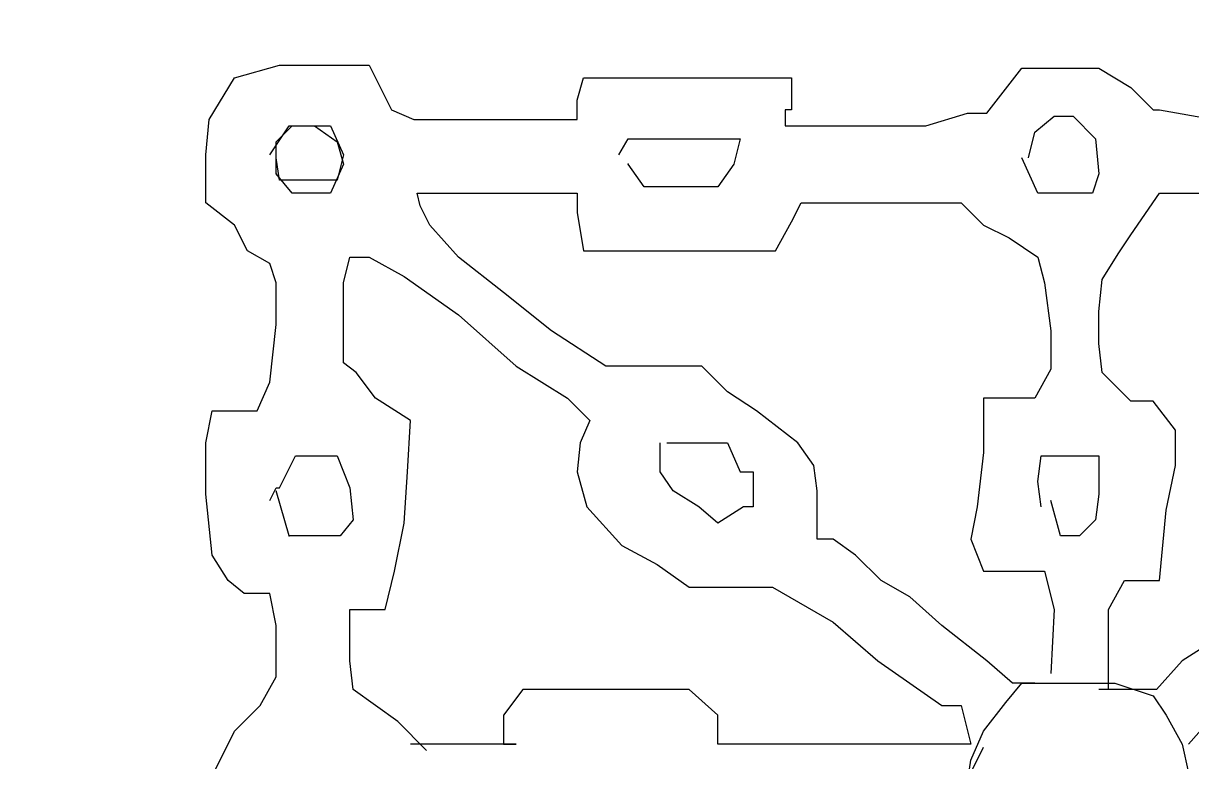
# Model space of a CAD drawing. Extents: x 747954 to 748544, y 4316381 to 4317408.
# Drawn here: x 747992.16 to 747995.81, y 4317245.205 to 4317247.51 of the extents above; entities that cross this region are included whole.
import ezdxf

# ---------------------------------------------------------------- set-up
doc = ezdxf.new("R2010")
doc.units = 0
doc.layers.get('0').update_dxf_attribs({"linetype": 'CONTINUOUS'})

msp = doc.modelspace()

# ---------------------------------------------------------------- linework, layer by layer
at = {"color": 0, "linetype": 'CONTINUOUS'}
for p, q in [((747992.82, 4317247.34), (747992.96, 4317247.38)), ((747992.82, 4317247.34), (747992.96, 4317247.38)), ((747992.96, 4317247.38), (747993.09, 4317247.38)), ((747992.96, 4317247.38), (747993.09, 4317247.38)), ((747993.09, 4317247.38), (747993.24, 4317247.38)), ((747993.09, 4317247.38), (747993.24, 4317247.38)), ((747993.24, 4317247.38), (747993.31, 4317247.24)), ((747993.24, 4317247.38), (747993.31, 4317247.24)), ((747992.74, 4317247.21), (747992.82, 4317247.34)), ((747992.74, 4317247.21), (747992.82, 4317247.34)), ((747993.89, 4317247.27), (747993.91, 4317247.34)), ((747993.89, 4317247.27), (747993.91, 4317247.34)), ((747993.91, 4317247.34), (747993.98, 4317247.34)), ((747993.91, 4317247.34), (747993.98, 4317247.34)), ((747993.98, 4317247.34), (747994.14, 4317247.34)), ((747993.98, 4317247.34), (747994.14, 4317247.34)), ((747994.14, 4317247.34), (747994.27, 4317247.34)), ((747994.14, 4317247.34), (747994.27, 4317247.34)), ((747994.27, 4317247.34), (747994.4, 4317247.34)), ((747994.27, 4317247.34), (747994.4, 4317247.34)), ((747994.4, 4317247.34), (747994.5, 4317247.34)), ((747994.4, 4317247.34), (747994.5, 4317247.34)), ((747994.5, 4317247.34), (747994.56, 4317247.34)), ((747994.5, 4317247.34), (747994.56, 4317247.34)), ((747994.56, 4317247.34), (747994.56, 4317247.24)), ((747994.56, 4317247.34), (747994.56, 4317247.24)), ((747995.17, 4317247.23), (747995.28, 4317247.37)), ((747995.17, 4317247.23), (747995.28, 4317247.37)), ((747995.28, 4317247.37), (747995.4, 4317247.37)), ((747995.28, 4317247.37), (747995.4, 4317247.37)), ((747995.4, 4317247.37), (747995.52, 4317247.37)), ((747995.4, 4317247.37), (747995.52, 4317247.37)), ((747995.52, 4317247.37), (747995.62, 4317247.31)), ((747995.52, 4317247.37), (747995.62, 4317247.31)), ((747995.62, 4317247.31), (747995.69, 4317247.24)), ((747995.62, 4317247.31), (747995.69, 4317247.24)), ((747993.89, 4317247.21), (747993.89, 4317247.27)), ((747993.89, 4317247.21), (747993.89, 4317247.27)), ((747993.31, 4317247.24), (747993.38, 4317247.21)), ((747993.31, 4317247.24), (747993.38, 4317247.21)), ((747994.56, 4317247.24), (747994.54, 4317247.24)), ((747994.54, 4317247.24), (747994.54, 4317247.19)), ((747994.56, 4317247.24), (747994.54, 4317247.24)), ((747994.54, 4317247.24), (747994.54, 4317247.19)), ((747994.98, 4317247.19), (747995.11, 4317247.23)), ((747994.98, 4317247.19), (747995.11, 4317247.23)), ((747995.11, 4317247.23), (747995.17, 4317247.23)), ((747995.11, 4317247.23), (747995.17, 4317247.23)), ((747995.69, 4317247.24), (747995.71, 4317247.24)), ((747995.69, 4317247.24), (747995.71, 4317247.24)), ((747995.71, 4317247.24), (747995.88, 4317247.21)), ((747995.71, 4317247.24), (747995.88, 4317247.21)), ((747992.73, 4317247.1), (747992.74, 4317247.21)), ((747992.73, 4317247.1), (747992.74, 4317247.21)), ((747993.38, 4317247.21), (747993.5, 4317247.21)), ((747993.38, 4317247.21), (747993.5, 4317247.21)), ((747993.5, 4317247.21), (747993.64, 4317247.21)), ((747993.5, 4317247.21), (747993.64, 4317247.21)), ((747993.64, 4317247.21), (747993.8, 4317247.21)), ((747993.64, 4317247.21), (747993.8, 4317247.21)), ((747993.8, 4317247.21), (747993.89, 4317247.21)), ((747993.8, 4317247.21), (747993.89, 4317247.21)), ((747995.32, 4317247.17), (747995.38, 4317247.22)), ((747995.32, 4317247.17), (747995.38, 4317247.22)), ((747995.38, 4317247.22), (747995.44, 4317247.22)), ((747995.38, 4317247.22), (747995.44, 4317247.22)), ((747995.44, 4317247.22), (747995.51, 4317247.15)), ((747995.44, 4317247.22), (747995.51, 4317247.15)), ((747992.93, 4317247.1), (747992.99, 4317247.19)), ((747992.93, 4317247.1), (747992.99, 4317247.19)), ((747992.95, 4317247.14), (747993, 4317247.19)), ((747992.95, 4317247.14), (747993, 4317247.19)), ((747992.99, 4317247.19), (747993.04, 4317247.19)), ((747992.99, 4317247.19), (747993.04, 4317247.19)), ((747993, 4317247.19), (747993.07, 4317247.19)), ((747993, 4317247.19), (747993.07, 4317247.19)), ((747993.04, 4317247.19), (747993.12, 4317247.19)), ((747993.04, 4317247.19), (747993.12, 4317247.19)), ((747993.07, 4317247.19), (747993.14, 4317247.14)), ((747993.07, 4317247.19), (747993.14, 4317247.14)), ((747993.12, 4317247.19), (747993.16, 4317247.1)), ((747993.12, 4317247.19), (747993.16, 4317247.1)), ((747994.54, 4317247.19), (747994.69, 4317247.19)), ((747994.54, 4317247.19), (747994.69, 4317247.19)), ((747994.69, 4317247.19), (747994.87, 4317247.19)), ((747994.69, 4317247.19), (747994.87, 4317247.19)), ((747994.87, 4317247.19), (747994.98, 4317247.19)), ((747994.87, 4317247.19), (747994.98, 4317247.19)), ((747995.3, 4317247.09), (747995.32, 4317247.17)), ((747995.3, 4317247.09), (747995.32, 4317247.17)), ((747992.95, 4317247.04), (747992.95, 4317247.14)), ((747992.95, 4317247.09), (747992.95, 4317247.14)), ((747992.95, 4317247.04), (747992.95, 4317247.14)), ((747992.95, 4317247.09), (747992.95, 4317247.14)), ((747993.14, 4317247.14), (747993.16, 4317247.07)), ((747993.14, 4317247.14), (747993.16, 4317247.07)), ((747994.02, 4317247.1), (747994.05, 4317247.15)), ((747994.02, 4317247.1), (747994.05, 4317247.15)), ((747994.05, 4317247.15), (747994.11, 4317247.15)), ((747994.05, 4317247.15), (747994.11, 4317247.15)), ((747994.11, 4317247.15), (747994.21, 4317247.15)), ((747994.11, 4317247.15), (747994.21, 4317247.15)), ((747994.21, 4317247.15), (747994.34, 4317247.15)), ((747994.21, 4317247.15), (747994.34, 4317247.15)), ((747994.34, 4317247.15), (747994.4, 4317247.15)), ((747994.34, 4317247.15), (747994.4, 4317247.15)), ((747994.4, 4317247.15), (747994.38, 4317247.07)), ((747994.4, 4317247.15), (747994.38, 4317247.07)), ((747995.51, 4317247.15), (747995.52, 4317247.04)), ((747995.51, 4317247.15), (747995.52, 4317247.04)), ((747992.73, 4317246.95), (747992.73, 4317247.1)), ((747992.73, 4317246.95), (747992.73, 4317247.1)), ((747992.96, 4317247.02), (747992.95, 4317247.09)), ((747992.96, 4317247.02), (747992.95, 4317247.09)), ((747993.16, 4317247.1), (747993.14, 4317247.02)), ((747993.16, 4317247.1), (747993.14, 4317247.02)), ((747995.33, 4317246.98), (747995.28, 4317247.09)), ((747995.33, 4317246.98), (747995.28, 4317247.09)), ((747993.16, 4317247.07), (747993.12, 4317246.98)), ((747993.16, 4317247.07), (747993.12, 4317246.98)), ((747994.1, 4317247), (747994.05, 4317247.07)), ((747994.1, 4317247), (747994.05, 4317247.07)), ((747994.38, 4317247.07), (747994.33, 4317247)), ((747994.38, 4317247.07), (747994.33, 4317247)), ((747993, 4317246.98), (747992.95, 4317247.04)), ((747993, 4317246.98), (747992.95, 4317247.04)), ((747993, 4317247.02), (747992.96, 4317247.02)), ((747993, 4317247.02), (747992.96, 4317247.02)), ((747993.04, 4317247.02), (747993, 4317247.02)), ((747993.04, 4317247.02), (747993, 4317247.02)), ((747993.1, 4317247.02), (747993.04, 4317247.02)), ((747993.1, 4317247.02), (747993.04, 4317247.02)), ((747993.14, 4317247.02), (747993.1, 4317247.02)), ((747993.14, 4317247.02), (747993.1, 4317247.02)), ((747995.52, 4317247.04), (747995.5, 4317246.98)), ((747995.52, 4317247.04), (747995.5, 4317246.98)), ((747993.05, 4317246.98), (747993, 4317246.98)), ((747993.05, 4317246.98), (747993, 4317246.98)), ((747993.12, 4317246.98), (747993.05, 4317246.98)), ((747993.12, 4317246.98), (747993.05, 4317246.98)), ((747993.4, 4317246.94), (747993.39, 4317246.98)), ((747993.39, 4317246.98), (747993.54, 4317246.98)), ((747993.4, 4317246.94), (747993.39, 4317246.98)), ((747993.39, 4317246.98), (747993.54, 4317246.98)), ((747993.54, 4317246.98), (747993.72, 4317246.98)), ((747993.54, 4317246.98), (747993.72, 4317246.98)), ((747993.72, 4317246.98), (747993.84, 4317246.98)), ((747993.72, 4317246.98), (747993.84, 4317246.98)), ((747993.84, 4317246.98), (747993.89, 4317246.98)), ((747993.84, 4317246.98), (747993.89, 4317246.98)), ((747993.89, 4317246.98), (747993.89, 4317246.92)), ((747993.89, 4317246.98), (747993.89, 4317246.92)), ((747994.13, 4317247), (747994.1, 4317247)), ((747994.13, 4317247), (747994.1, 4317247)), ((747994.23, 4317247), (747994.13, 4317247)), ((747994.23, 4317247), (747994.13, 4317247)), ((747994.33, 4317247), (747994.23, 4317247)), ((747994.33, 4317247), (747994.23, 4317247)), ((747995.35, 4317246.98), (747995.33, 4317246.98)), ((747995.35, 4317246.98), (747995.33, 4317246.98)), ((747995.43, 4317246.98), (747995.35, 4317246.98)), ((747995.43, 4317246.98), (747995.35, 4317246.98)), ((747995.5, 4317246.98), (747995.43, 4317246.98)), ((747995.5, 4317246.98), (747995.43, 4317246.98)), ((747995.62, 4317246.85), (747995.71, 4317246.98)), ((747995.62, 4317246.85), (747995.71, 4317246.98)), ((747995.71, 4317246.98), (747995.79, 4317246.98)), ((747995.71, 4317246.98), (747995.79, 4317246.98)), ((747995.79, 4317246.98), (747995.93, 4317246.98)), ((747995.79, 4317246.98), (747995.93, 4317246.98)), ((747992.82, 4317246.88), (747992.73, 4317246.95)), ((747992.82, 4317246.88), (747992.73, 4317246.95)), ((747993.43, 4317246.88), (747993.4, 4317246.94)), ((747993.43, 4317246.88), (747993.4, 4317246.94)), ((747994.56, 4317246.89), (747994.59, 4317246.95)), ((747994.56, 4317246.89), (747994.59, 4317246.95)), ((747994.59, 4317246.95), (747994.72, 4317246.95)), ((747994.59, 4317246.95), (747994.72, 4317246.95)), ((747994.72, 4317246.95), (747994.88, 4317246.95)), ((747994.72, 4317246.95), (747994.88, 4317246.95)), ((747994.88, 4317246.95), (747995, 4317246.95)), ((747994.88, 4317246.95), (747995, 4317246.95)), ((747995, 4317246.95), (747995.09, 4317246.95)), ((747995, 4317246.95), (747995.09, 4317246.95)), ((747995.09, 4317246.95), (747995.16, 4317246.88)), ((747995.09, 4317246.95), (747995.16, 4317246.88)), ((747993.89, 4317246.92), (747993.91, 4317246.8)), ((747993.89, 4317246.92), (747993.91, 4317246.8)), ((747992.86, 4317246.8), (747992.82, 4317246.88)), ((747992.86, 4317246.8), (747992.82, 4317246.88)), ((747993.52, 4317246.78), (747993.43, 4317246.88)), ((747993.52, 4317246.78), (747993.43, 4317246.88)), ((747994.51, 4317246.8), (747994.56, 4317246.89)), ((747994.51, 4317246.8), (747994.56, 4317246.89)), ((747995.16, 4317246.88), (747995.24, 4317246.84)), ((747995.16, 4317246.88), (747995.24, 4317246.84)), ((747995.24, 4317246.84), (747995.33, 4317246.78)), ((747995.24, 4317246.84), (747995.33, 4317246.78)), ((747995.58, 4317246.79), (747995.62, 4317246.85)), ((747995.58, 4317246.79), (747995.62, 4317246.85)), ((747992.93, 4317246.76), (747992.86, 4317246.8)), ((747992.93, 4317246.76), (747992.86, 4317246.8)), ((747993.91, 4317246.8), (747994, 4317246.8)), ((747993.91, 4317246.8), (747994, 4317246.8)), ((747994, 4317246.8), (747994.21, 4317246.8)), ((747994, 4317246.8), (747994.21, 4317246.8)), ((747994.21, 4317246.8), (747994.31, 4317246.8)), ((747994.21, 4317246.8), (747994.31, 4317246.8)), ((747994.31, 4317246.8), (747994.44, 4317246.8)), ((747994.31, 4317246.8), (747994.44, 4317246.8)), ((747994.44, 4317246.8), (747994.51, 4317246.8)), ((747994.44, 4317246.8), (747994.51, 4317246.8)), ((747992.95, 4317246.7), (747992.93, 4317246.76)), ((747992.95, 4317246.7), (747992.93, 4317246.76)), ((747993.16, 4317246.7), (747993.18, 4317246.78)), ((747993.16, 4317246.7), (747993.18, 4317246.78)), ((747993.18, 4317246.78), (747993.24, 4317246.78)), ((747993.18, 4317246.78), (747993.24, 4317246.78)), ((747993.24, 4317246.78), (747993.35, 4317246.72)), ((747993.24, 4317246.78), (747993.35, 4317246.72)), ((747993.66, 4317246.67), (747993.52, 4317246.78)), ((747993.66, 4317246.67), (747993.52, 4317246.78)), ((747995.33, 4317246.78), (747995.35, 4317246.7)), ((747995.33, 4317246.78), (747995.35, 4317246.7)), ((747995.53, 4317246.71), (747995.58, 4317246.79)), ((747995.53, 4317246.71), (747995.58, 4317246.79)), ((747993.35, 4317246.72), (747993.52, 4317246.6)), ((747993.35, 4317246.72), (747993.52, 4317246.6)), ((747992.95, 4317246.57), (747992.95, 4317246.7)), ((747992.95, 4317246.57), (747992.95, 4317246.7)), ((747993.16, 4317246.57), (747993.16, 4317246.7)), ((747993.16, 4317246.57), (747993.16, 4317246.7)), ((747995.35, 4317246.7), (747995.37, 4317246.55)), ((747995.35, 4317246.7), (747995.37, 4317246.55)), ((747995.52, 4317246.61), (747995.53, 4317246.71)), ((747995.52, 4317246.61), (747995.53, 4317246.71)), ((747993.81, 4317246.55), (747993.66, 4317246.67)), ((747993.81, 4317246.55), (747993.66, 4317246.67)), ((747995.52, 4317246.51), (747995.52, 4317246.61)), ((747995.52, 4317246.51), (747995.52, 4317246.61)), ((747993.52, 4317246.6), (747993.7, 4317246.44)), ((747993.52, 4317246.6), (747993.7, 4317246.44)), ((747992.93, 4317246.39), (747992.95, 4317246.57)), ((747992.93, 4317246.39), (747992.95, 4317246.57)), ((747993.16, 4317246.45), (747993.16, 4317246.57)), ((747993.16, 4317246.45), (747993.16, 4317246.57)), ((747993.98, 4317246.44), (747993.81, 4317246.55)), ((747993.98, 4317246.44), (747993.81, 4317246.55)), ((747995.37, 4317246.55), (747995.37, 4317246.43)), ((747995.37, 4317246.55), (747995.37, 4317246.43)), ((747995.53, 4317246.42), (747995.52, 4317246.51)), ((747995.53, 4317246.42), (747995.52, 4317246.51)), ((747993.2, 4317246.42), (747993.16, 4317246.45)), ((747993.2, 4317246.42), (747993.16, 4317246.45)), ((747993.7, 4317246.44), (747993.86, 4317246.34)), ((747993.7, 4317246.44), (747993.86, 4317246.34)), ((747994.05, 4317246.44), (747993.98, 4317246.44)), ((747994.05, 4317246.44), (747993.98, 4317246.44)), ((747994.11, 4317246.44), (747994.05, 4317246.44)), ((747994.11, 4317246.44), (747994.05, 4317246.44)), ((747994.2, 4317246.44), (747994.11, 4317246.44)), ((747994.2, 4317246.44), (747994.11, 4317246.44)), ((747994.28, 4317246.44), (747994.2, 4317246.44)), ((747994.28, 4317246.44), (747994.2, 4317246.44)), ((747994.36, 4317246.36), (747994.28, 4317246.44)), ((747994.36, 4317246.36), (747994.28, 4317246.44)), ((747995.37, 4317246.43), (747995.32, 4317246.34)), ((747995.37, 4317246.43), (747995.32, 4317246.34)), ((747992.89, 4317246.3), (747992.93, 4317246.39)), ((747992.89, 4317246.3), (747992.93, 4317246.39)), ((747993.26, 4317246.34), (747993.2, 4317246.42)), ((747993.26, 4317246.34), (747993.2, 4317246.42)), ((747995.62, 4317246.33), (747995.53, 4317246.42)), ((747995.62, 4317246.33), (747995.53, 4317246.42)), ((747994.45, 4317246.3), (747994.36, 4317246.36)), ((747994.45, 4317246.3), (747994.36, 4317246.36)), ((747993.37, 4317246.27), (747993.26, 4317246.34)), ((747993.37, 4317246.27), (747993.26, 4317246.34)), ((747993.86, 4317246.34), (747993.93, 4317246.27)), ((747993.86, 4317246.34), (747993.93, 4317246.27)), ((747995.24, 4317246.34), (747995.16, 4317246.34)), ((747995.16, 4317246.34), (747995.16, 4317246.17)), ((747995.24, 4317246.34), (747995.16, 4317246.34)), ((747995.16, 4317246.34), (747995.16, 4317246.17)), ((747995.32, 4317246.34), (747995.24, 4317246.34)), ((747995.32, 4317246.34), (747995.24, 4317246.34)), ((747995.69, 4317246.33), (747995.62, 4317246.33)), ((747995.69, 4317246.33), (747995.62, 4317246.33)), ((747995.76, 4317246.24), (747995.69, 4317246.33)), ((747995.76, 4317246.24), (747995.69, 4317246.33)), ((747992.73, 4317246.2), (747992.75, 4317246.3)), ((747992.73, 4317246.2), (747992.75, 4317246.3)), ((747992.75, 4317246.3), (747992.82, 4317246.3)), ((747992.75, 4317246.3), (747992.82, 4317246.3)), ((747992.82, 4317246.3), (747992.89, 4317246.3)), ((747992.82, 4317246.3), (747992.89, 4317246.3)), ((747994.58, 4317246.2), (747994.45, 4317246.3)), ((747994.58, 4317246.2), (747994.45, 4317246.3)), ((747993.36, 4317246.11), (747993.37, 4317246.27)), ((747993.36, 4317246.11), (747993.37, 4317246.27)), ((747993.93, 4317246.27), (747993.9, 4317246.2)), ((747993.93, 4317246.27), (747993.9, 4317246.2)), ((747995.76, 4317246.13), (747995.76, 4317246.24)), ((747995.76, 4317246.13), (747995.76, 4317246.24)), ((747992.73, 4317246.04), (747992.73, 4317246.2)), ((747992.73, 4317246.04), (747992.73, 4317246.2)), ((747993.9, 4317246.2), (747993.89, 4317246.11)), ((747993.9, 4317246.2), (747993.89, 4317246.11)), ((747994.15, 4317246.11), (747994.15, 4317246.2)), ((747994.15, 4317246.11), (747994.15, 4317246.2)), ((747994.17, 4317246.2), (747994.19, 4317246.2)), ((747994.17, 4317246.2), (747994.19, 4317246.2)), ((747994.19, 4317246.2), (747994.25, 4317246.2)), ((747994.19, 4317246.2), (747994.25, 4317246.2)), ((747994.25, 4317246.2), (747994.36, 4317246.2)), ((747994.25, 4317246.2), (747994.36, 4317246.2)), ((747994.36, 4317246.2), (747994.4, 4317246.11)), ((747994.36, 4317246.2), (747994.4, 4317246.11)), ((747994.63, 4317246.13), (747994.58, 4317246.2)), ((747994.63, 4317246.13), (747994.58, 4317246.2)), ((747992.96, 4317246.06), (747993.01, 4317246.16)), ((747992.96, 4317246.06), (747993.01, 4317246.16)), ((747993.01, 4317246.16), (747993.1, 4317246.16)), ((747993.01, 4317246.16), (747993.1, 4317246.16)), ((747993.1, 4317246.16), (747993.14, 4317246.16)), ((747993.1, 4317246.16), (747993.14, 4317246.16)), ((747993.14, 4317246.16), (747993.18, 4317246.06)), ((747993.14, 4317246.16), (747993.18, 4317246.06)), ((747995.16, 4317246.17), (747995.14, 4317246)), ((747995.16, 4317246.17), (747995.14, 4317246)), ((747995.33, 4317246.08), (747995.34, 4317246.16)), ((747995.33, 4317246.08), (747995.34, 4317246.16)), ((747995.34, 4317246.16), (747995.38, 4317246.16)), ((747995.34, 4317246.16), (747995.38, 4317246.16)), ((747995.38, 4317246.16), (747995.43, 4317246.16)), ((747995.38, 4317246.16), (747995.43, 4317246.16)), ((747995.43, 4317246.16), (747995.49, 4317246.16)), ((747995.43, 4317246.16), (747995.49, 4317246.16)), ((747995.49, 4317246.16), (747995.52, 4317246.16)), ((747995.49, 4317246.16), (747995.52, 4317246.16)), ((747995.52, 4317246.16), (747995.52, 4317246.04)), ((747995.52, 4317246.16), (747995.52, 4317246.04)), ((747993.35, 4317245.95), (747993.36, 4317246.11)), ((747993.35, 4317245.95), (747993.36, 4317246.11)), ((747993.89, 4317246.11), (747993.92, 4317246)), ((747993.89, 4317246.11), (747993.92, 4317246)), ((747994.19, 4317246.05), (747994.15, 4317246.11)), ((747994.19, 4317246.05), (747994.15, 4317246.11)), ((747994.4, 4317246.11), (747994.44, 4317246.11)), ((747994.4, 4317246.11), (747994.44, 4317246.11)), ((747994.44, 4317246.11), (747994.44, 4317246)), ((747994.44, 4317246.11), (747994.44, 4317246)), ((747994.64, 4317246.05), (747994.63, 4317246.13)), ((747994.64, 4317246.05), (747994.63, 4317246.13)), ((747995.73, 4317245.99), (747995.76, 4317246.13)), ((747995.73, 4317245.99), (747995.76, 4317246.13)), ((747995.34, 4317246), (747995.33, 4317246.08)), ((747995.34, 4317246), (747995.33, 4317246.08)), ((747992.75, 4317245.85), (747992.73, 4317246.04)), ((747992.75, 4317245.85), (747992.73, 4317246.04)), ((747992.93, 4317246.02), (747992.95, 4317246.06)), ((747992.93, 4317246.02), (747992.95, 4317246.06)), ((747992.95, 4317246.06), (747992.96, 4317246.06)), ((747992.95, 4317246.06), (747992.96, 4317246.06)), ((747992.99, 4317245.91), (747992.95, 4317246.05)), ((747992.99, 4317245.91), (747992.95, 4317246.05)), ((747993.18, 4317246.06), (747993.19, 4317245.96)), ((747993.18, 4317246.06), (747993.19, 4317245.96)), ((747994.27, 4317246), (747994.19, 4317246.05)), ((747994.27, 4317246), (747994.19, 4317246.05)), ((747994.64, 4317245.9), (747994.64, 4317246.05)), ((747994.64, 4317245.9), (747994.64, 4317246.05)), ((747995.52, 4317246.04), (747995.51, 4317245.96)), ((747995.52, 4317246.04), (747995.51, 4317245.96)), ((747993.92, 4317246), (747994.03, 4317245.88)), ((747993.92, 4317246), (747994.03, 4317245.88)), ((747994.33, 4317245.95), (747994.27, 4317246)), ((747994.33, 4317245.95), (747994.27, 4317246)), ((747994.41, 4317246), (747994.33, 4317245.95)), ((747994.41, 4317246), (747994.33, 4317245.95)), ((747994.44, 4317246), (747994.41, 4317246)), ((747994.44, 4317246), (747994.41, 4317246)), ((747995.14, 4317246), (747995.12, 4317245.9)), ((747995.14, 4317246), (747995.12, 4317245.9)), ((747995.4, 4317245.91), (747995.37, 4317246.02)), ((747995.4, 4317245.91), (747995.37, 4317246.02)), ((747995.71, 4317245.77), (747995.73, 4317245.99)), ((747995.71, 4317245.77), (747995.73, 4317245.99)), ((747993.19, 4317245.96), (747993.15, 4317245.91)), ((747993.19, 4317245.96), (747993.15, 4317245.91)), ((747995.51, 4317245.96), (747995.46, 4317245.91)), ((747995.51, 4317245.96), (747995.46, 4317245.91)), ((747993.32, 4317245.8), (747993.35, 4317245.95)), ((747993.32, 4317245.8), (747993.35, 4317245.95)), ((747993.03, 4317245.91), (747992.99, 4317245.91)), ((747993.03, 4317245.91), (747992.99, 4317245.91)), ((747993.1, 4317245.91), (747993.03, 4317245.91)), ((747993.1, 4317245.91), (747993.03, 4317245.91)), ((747993.15, 4317245.91), (747993.1, 4317245.91)), ((747993.15, 4317245.91), (747993.1, 4317245.91)), ((747994.03, 4317245.88), (747994.14, 4317245.82)), ((747994.03, 4317245.88), (747994.14, 4317245.82)), ((747994.69, 4317245.9), (747994.64, 4317245.9)), ((747994.69, 4317245.9), (747994.64, 4317245.9)), ((747994.76, 4317245.85), (747994.69, 4317245.9)), ((747994.76, 4317245.85), (747994.69, 4317245.9)), ((747995.12, 4317245.9), (747995.16, 4317245.8)), ((747995.12, 4317245.9), (747995.16, 4317245.8)), ((747995.46, 4317245.91), (747995.4, 4317245.91)), ((747995.46, 4317245.91), (747995.4, 4317245.91)), ((747992.8, 4317245.77), (747992.75, 4317245.85)), ((747992.8, 4317245.77), (747992.75, 4317245.85)), ((747994.84, 4317245.77), (747994.76, 4317245.85)), ((747994.84, 4317245.77), (747994.76, 4317245.85)), ((747994.14, 4317245.82), (747994.24, 4317245.75)), ((747994.14, 4317245.82), (747994.24, 4317245.75)), ((747992.85, 4317245.73), (747992.8, 4317245.77)), ((747992.85, 4317245.73), (747992.8, 4317245.77)), ((747993.29, 4317245.68), (747993.32, 4317245.8)), ((747993.29, 4317245.68), (747993.32, 4317245.8)), ((747994.93, 4317245.72), (747994.84, 4317245.77)), ((747994.93, 4317245.72), (747994.84, 4317245.77)), ((747995.16, 4317245.8), (747995.23, 4317245.8)), ((747995.16, 4317245.8), (747995.23, 4317245.8)), ((747995.23, 4317245.8), (747995.3, 4317245.8)), ((747995.23, 4317245.8), (747995.3, 4317245.8)), ((747995.3, 4317245.8), (747995.35, 4317245.8)), ((747995.3, 4317245.8), (747995.35, 4317245.8)), ((747995.35, 4317245.8), (747995.38, 4317245.68)), ((747995.35, 4317245.8), (747995.38, 4317245.68)), ((747995.55, 4317245.68), (747995.6, 4317245.77)), ((747995.55, 4317245.68), (747995.6, 4317245.77)), ((747995.6, 4317245.77), (747995.62, 4317245.77)), ((747995.6, 4317245.77), (747995.62, 4317245.77)), ((747995.62, 4317245.77), (747995.71, 4317245.77)), ((747995.62, 4317245.77), (747995.71, 4317245.77)), ((747994.24, 4317245.75), (747994.33, 4317245.75)), ((747994.24, 4317245.75), (747994.33, 4317245.75)), ((747994.33, 4317245.75), (747994.41, 4317245.75)), ((747994.33, 4317245.75), (747994.41, 4317245.75)), ((747994.41, 4317245.75), (747994.45, 4317245.75)), ((747994.41, 4317245.75), (747994.45, 4317245.75)), ((747994.45, 4317245.75), (747994.5, 4317245.75)), ((747994.45, 4317245.75), (747994.5, 4317245.75)), ((747994.5, 4317245.75), (747994.69, 4317245.64)), ((747994.5, 4317245.75), (747994.69, 4317245.64)), ((747992.93, 4317245.73), (747992.85, 4317245.73)), ((747992.93, 4317245.73), (747992.85, 4317245.73)), ((747992.95, 4317245.63), (747992.93, 4317245.73)), ((747992.95, 4317245.63), (747992.93, 4317245.73)), ((747995.03, 4317245.63), (747994.93, 4317245.72)), ((747995.03, 4317245.63), (747994.93, 4317245.72)), ((747993.18, 4317245.64), (747993.18, 4317245.68)), ((747993.18, 4317245.68), (747993.29, 4317245.68)), ((747993.18, 4317245.64), (747993.18, 4317245.68)), ((747993.18, 4317245.68), (747993.29, 4317245.68)), ((747995.38, 4317245.68), (747995.37, 4317245.48)), ((747995.38, 4317245.68), (747995.37, 4317245.48)), ((747995.55, 4317245.6), (747995.55, 4317245.68)), ((747995.55, 4317245.6), (747995.55, 4317245.68)), ((747992.95, 4317245.47), (747992.95, 4317245.63)), ((747992.95, 4317245.47), (747992.95, 4317245.63)), ((747993.18, 4317245.57), (747993.18, 4317245.64)), ((747993.18, 4317245.57), (747993.18, 4317245.64)), ((747994.69, 4317245.64), (747994.83, 4317245.52)), ((747994.69, 4317245.64), (747994.83, 4317245.52)), ((747995.17, 4317245.52), (747995.03, 4317245.63)), ((747995.17, 4317245.52), (747995.03, 4317245.63)), ((747995.97, 4317245.64), (747995.78, 4317245.52)), ((747995.97, 4317245.64), (747995.78, 4317245.52)), ((747995.55, 4317245.52), (747995.55, 4317245.6)), ((747995.55, 4317245.52), (747995.55, 4317245.6)), ((747993.18, 4317245.52), (747993.18, 4317245.57)), ((747993.18, 4317245.52), (747993.18, 4317245.57)), ((747993.19, 4317245.43), (747993.18, 4317245.52)), ((747993.19, 4317245.43), (747993.18, 4317245.52)), ((747994.83, 4317245.52), (747994.93, 4317245.45)), ((747994.83, 4317245.52), (747994.93, 4317245.45)), ((747995.25, 4317245.45), (747995.17, 4317245.52)), ((747995.25, 4317245.45), (747995.17, 4317245.52)), ((747995.55, 4317245.43), (747995.55, 4317245.52)), ((747995.55, 4317245.43), (747995.55, 4317245.52)), ((747995.78, 4317245.52), (747995.7, 4317245.43)), ((747995.78, 4317245.52), (747995.7, 4317245.43)), ((747992.9, 4317245.38), (747992.95, 4317245.47)), ((747992.9, 4317245.38), (747992.95, 4317245.47)), ((747994.93, 4317245.45), (747995.03, 4317245.38)), ((747994.93, 4317245.45), (747995.03, 4317245.38)), ((747995.23, 4317245.39), (747995.28, 4317245.45)), ((747995.23, 4317245.39), (747995.28, 4317245.45)), ((747995.32, 4317245.45), (747995.25, 4317245.45)), ((747995.32, 4317245.45), (747995.25, 4317245.45)), ((747995.28, 4317245.45), (747995.38, 4317245.45)), ((747995.28, 4317245.45), (747995.38, 4317245.45)), ((747995.38, 4317245.45), (747995.47, 4317245.45)), ((747995.38, 4317245.45), (747995.47, 4317245.45)), ((747995.47, 4317245.45), (747995.57, 4317245.45)), ((747995.47, 4317245.45), (747995.57, 4317245.45)), ((747995.57, 4317245.45), (747995.69, 4317245.41)), ((747995.57, 4317245.45), (747995.69, 4317245.41)), ((747993.26, 4317245.38), (747993.19, 4317245.43)), ((747993.26, 4317245.38), (747993.19, 4317245.43)), ((747993.72, 4317245.43), (747993.66, 4317245.35)), ((747993.72, 4317245.43), (747993.66, 4317245.35)), ((747993.8, 4317245.43), (747993.72, 4317245.43)), ((747993.8, 4317245.43), (747993.72, 4317245.43)), ((747993.93, 4317245.43), (747993.8, 4317245.43)), ((747993.93, 4317245.43), (747993.8, 4317245.43)), ((747994.08, 4317245.43), (747993.93, 4317245.43)), ((747994.08, 4317245.43), (747993.93, 4317245.43)), ((747994.24, 4317245.43), (747994.08, 4317245.43)), ((747994.24, 4317245.43), (747994.08, 4317245.43)), ((747994.33, 4317245.35), (747994.24, 4317245.43)), ((747994.33, 4317245.35), (747994.24, 4317245.43)), ((747995.6, 4317245.43), (747995.52, 4317245.43)), ((747995.6, 4317245.43), (747995.52, 4317245.43)), ((747995.66, 4317245.43), (747995.6, 4317245.43)), ((747995.66, 4317245.43), (747995.6, 4317245.43)), ((747995.7, 4317245.43), (747995.66, 4317245.43)), ((747995.7, 4317245.43), (747995.66, 4317245.43)), ((747995.69, 4317245.41), (747995.73, 4317245.35)), ((747995.69, 4317245.41), (747995.73, 4317245.35)), ((747992.82, 4317245.3), (747992.9, 4317245.38)), ((747992.82, 4317245.3), (747992.9, 4317245.38)), ((747993.33, 4317245.33), (747993.26, 4317245.38)), ((747993.33, 4317245.33), (747993.26, 4317245.38)), ((747995.03, 4317245.38), (747995.09, 4317245.38)), ((747995.03, 4317245.38), (747995.09, 4317245.38)), ((747995.09, 4317245.38), (747995.12, 4317245.26)), ((747995.09, 4317245.38), (747995.12, 4317245.26)), ((747995.16, 4317245.3), (747995.23, 4317245.39)), ((747995.16, 4317245.3), (747995.23, 4317245.39)), ((747993.66, 4317245.35), (747993.66, 4317245.26)), ((747993.66, 4317245.35), (747993.66, 4317245.26)), ((747994.33, 4317245.26), (747994.33, 4317245.35)), ((747994.33, 4317245.26), (747994.33, 4317245.35)), ((747995.73, 4317245.35), (747995.78, 4317245.26)), ((747995.73, 4317245.35), (747995.78, 4317245.26)), ((747995.8, 4317245.26), (747995.88, 4317245.35)), ((747995.8, 4317245.26), (747995.88, 4317245.35)), ((747992.76, 4317245.18), (747992.82, 4317245.3)), ((747992.76, 4317245.18), (747992.82, 4317245.3)), ((747993.42, 4317245.24), (747993.33, 4317245.33)), ((747993.42, 4317245.24), (747993.33, 4317245.33)), ((747995.12, 4317245.21), (747995.16, 4317245.3)), ((747995.12, 4317245.21), (747995.16, 4317245.3)), ((747993.41, 4317245.26), (747993.37, 4317245.26)), ((747993.41, 4317245.26), (747993.37, 4317245.26)), ((747993.46, 4317245.26), (747993.41, 4317245.26)), ((747993.46, 4317245.26), (747993.41, 4317245.26)), ((747993.57, 4317245.26), (747993.46, 4317245.26)), ((747993.57, 4317245.26), (747993.46, 4317245.26)), ((747993.7, 4317245.26), (747993.57, 4317245.26)), ((747993.7, 4317245.26), (747993.57, 4317245.26)), ((747993.66, 4317245.26), (747993.7, 4317245.26)), ((747993.66, 4317245.26), (747993.7, 4317245.26)), ((747994.45, 4317245.26), (747994.33, 4317245.26)), ((747994.45, 4317245.26), (747994.33, 4317245.26)), ((747994.61, 4317245.26), (747994.45, 4317245.26)), ((747994.61, 4317245.26), (747994.45, 4317245.26)), ((747994.79, 4317245.26), (747994.61, 4317245.26)), ((747994.79, 4317245.26), (747994.61, 4317245.26)), ((747994.98, 4317245.26), (747994.79, 4317245.26)), ((747994.98, 4317245.26), (747994.79, 4317245.26)), ((747995.08, 4317245.26), (747994.98, 4317245.26)), ((747995.08, 4317245.26), (747994.98, 4317245.26)), ((747995.12, 4317245.26), (747995.08, 4317245.26)), ((747995.12, 4317245.26), (747995.08, 4317245.26)), ((747995.78, 4317245.26), (747995.8, 4317245.17)), ((747995.78, 4317245.26), (747995.8, 4317245.17)), ((747995.12, 4317245.17), (747995.16, 4317245.25)), ((747995.12, 4317245.17), (747995.16, 4317245.25)), ((747995.11, 4317245.14), (747995.12, 4317245.21)), ((747995.11, 4317245.14), (747995.12, 4317245.21))]:
    msp.add_line(p, q, dxfattribs=at)
for p in [(747994.05, 4317247.07), (747994.05, 4317247.07), (747992.95, 4317247.04), (747992.95, 4317247.04), (747992.99, 4317245.91), (747992.99, 4317245.91)]:
    msp.add_point(p, dxfattribs=at)

# ---------------------------------------------------------------- meshes
mesh = msp.add_polyface(dxfattribs=at)
corners = [(747954.5, 4316381), (747954.5, 4316381), (747954.5, 4316571.9618), (748262.5, 4316381), (747954.5, 4316746.4935), (748544, 4316381), (747954.5, 4317407.5), (748544, 4317042.0065), (748544, 4317407.5)]
mesh.append_faces([[corners[k] for k in face] for face in [(0, 1, 3, 2), (2, 3, 5, 4), (4, 5, 7, 6), (6, 7, 8, 8)]], dxfattribs={"vtx0": -1, "vtx2": -1, "color": 0})
mesh = msp.add_polyface(dxfattribs=at)
corners = [(747964.5, 4317221), (747964.5, 4317221), (747964.5, 4317395.2713), (748245.58, 4317221), (747964.5, 4317401.5), (748245.58, 4317227.2287), (748245.58, 4317401.5)]
mesh.append_faces([[corners[k] for k in face] for face in [(0, 1, 3, 2), (2, 3, 5, 4), (4, 5, 6, 6)]], dxfattribs={"vtx0": -1, "vtx2": -1, "color": 0})

doc.saveas('drawing.dxf')
